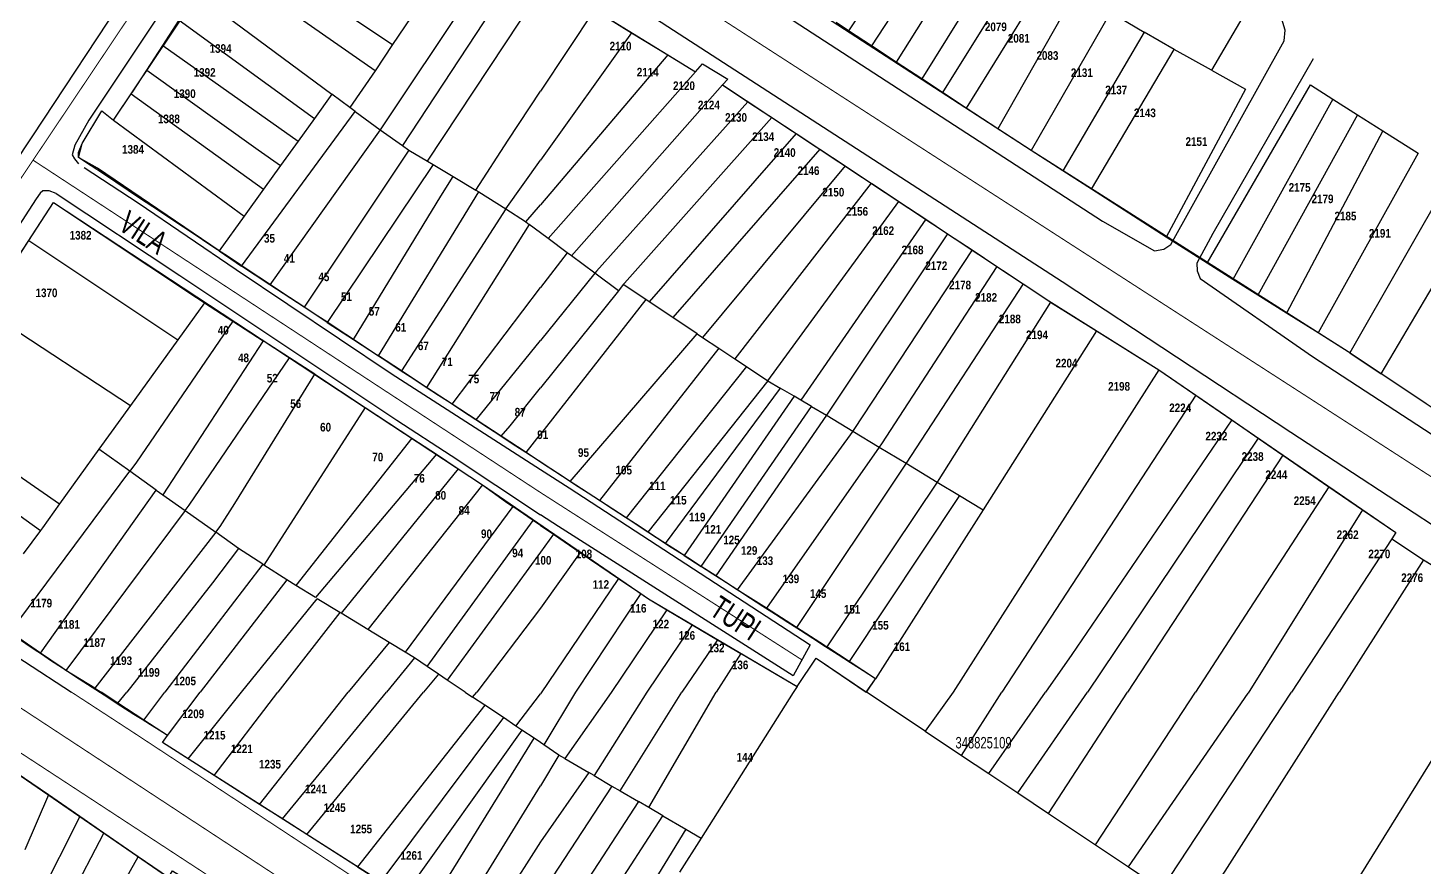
# Model space of a CAD drawing. Extents: x 203136 to 205923, y 4839890 to 4842982.
# Drawn here: x 204547.4 to 204791, y 4842170.7 to 4842317 of the extents above; entities that cross this region are included whole.
import ezdxf
from ezdxf.enums import TextEntityAlignment as Align

# ---------------------------------------------------------------- set-up
doc = ezdxf.new("R2010")
doc.units = 0
doc.header["$LTSCALE"] = 1.5
doc.header["$MEASUREMENT"] = 0
for name, color, linetype in [('CD_MALHA_LOTES', 40, 'CONTINUOUS'), ('CD_TXT_QUADRA', 7, 'CONTINUOUS'), ('RU-QUADRAS', 210, 'CONTINUOUS'), ('SV-EIXO-RUA-N-PAV', 6, 'CONTINUOUS'), ('SV-EIXO-RUA-PAV', 20, 'CONTINUOUS'), ('SV-RUA-NAO-PAV-S-GUIA-C-GUIA', 7, 'CONTINUOUS'), ('SV-RUA-PAVIM-S-GUIA-C-GUIA', 7, 'CONTINUOUS'), ('SV-TXT-RUA-N-PAV-S-GUIA-C-GUIA', 7, 'CONTINUOUS'), ('Th_NmrPort', 1, 'CONTINUOUS')]:
    doc.layers.add(name, color=color, linetype=linetype)
doc.styles.add('ARIAL', font='ARIAL.TTF')
doc.styles.get("Standard").update_dxf_attribs({"font": 'swisscbo.ttf'})

msp = doc.modelspace()

# ---------------------------------------------------------------- linework, layer by layer
at = {"layer": 'CD_MALHA_LOTES', "linetype": 'Continuous'}
for p, q in [((204704.13, 4842336.55), (204690.6, 4842316.53)), ((204707.99, 4842334.31), (204694.64, 4842313.88)), ((204583.37, 4842332.55), (204611.08, 4842314.1)), ((204629.92, 4842330.76), (204608.91, 4842299.22)), ((204712.13, 4842332.02), (204698.94, 4842311.06)), ((204608.03, 4842309.52), (204580.66, 4842328.6)), ((204633.72, 4842328.3), (204612.8, 4842296.49)), ((204716.77, 4842329.66), (204703.41, 4842308.12)), ((204720.69, 4842327.67), (204707.03, 4842305.74)), ((204617.13, 4842293.79), (204636.88, 4842323.55)), ((204725.07, 4842325.43), (204711.16, 4842303.03)), ((204762.93, 4842324.96), (204753.93, 4842309.64)), ((204576.81, 4842322.98), (204600.48, 4842305.46)), ((204730.03, 4842322.91), (204716.65, 4842299.43)), ((204570.95, 4842313.94), (204573.83, 4842318.39)), ((204573.83, 4842318.39), (204597.43, 4842301.23)), ((204614.24, 4842318.85), (204611.08, 4842314.1)), ((204646.31, 4842320.15), (204636.88, 4842305.98)), ((204646.31, 4842320.15), (204652.76, 4842316.16)), ((204736.31, 4842319.71), (204722.46, 4842295.62)), ((204736.49, 4842319.62), (204742.22, 4842316.29)), ((204652.76, 4842316.16), (204636.88, 4842293.97)), ((204652.76, 4842316.16), (204659.07, 4842312.3)), ((204690.6, 4842316.53), (204688.47, 4842317.93)), ((204694.64, 4842313.88), (204690.6, 4842316.53)), ((204742.22, 4842316.29), (204727.99, 4842292.08)), ((204747.46, 4842313.25), (204742.22, 4842316.29)), ((204568.18, 4842309.66), (204570.95, 4842313.94)), ((204570.95, 4842313.94), (204594.59, 4842297.28)), ((204611.08, 4842314.1), (204608.03, 4842309.52)), ((204698.94, 4842311.06), (204694.64, 4842313.88)), ((204659.07, 4842312.3), (204636.88, 4842286.18)), ((204659.07, 4842312.3), (204663.91, 4842309.34)), ((204703.41, 4842308.12), (204698.94, 4842311.06)), ((204733, 4842288.87), (204747.46, 4842313.25)), ((204753.93, 4842309.64), (204747.46, 4842313.25)), ((204565.68, 4842305.81), (204568.18, 4842309.66)), ((204568.18, 4842309.66), (204587.63, 4842295.76)), ((204608.03, 4842309.52), (204603.63, 4842303.13)), ((204638.23, 4842280.26), (204663.91, 4842309.34)), ((204663.91, 4842309.34), (204665.15, 4842310.77)), ((204665.15, 4842310.77), (204669.58, 4842308.09)), ((204753.93, 4842309.64), (204759.9, 4842306.31)), ((204668.64, 4842307.06), (204642.28, 4842277.24)), ((204669.58, 4842308.09), (204668.64, 4842307.06)), ((204668.64, 4842307.06), (204673.07, 4842304.13)), ((204707.03, 4842305.74), (204703.41, 4842308.12)), ((204759.9, 4842306.31), (204746.06, 4842280.52)), ((204753.17, 4842275.97), (204771.2, 4842307.06)), ((204771.2, 4842307.06), (204775.15, 4842304.56)), ((204562.37, 4842300.95), (204565.47, 4842305.5)), ((204565.47, 4842305.5), (204565.68, 4842305.81)), ((204565.47, 4842305.5), (204588.57, 4842288.91)), ((204600.48, 4842305.46), (204597.43, 4842301.23)), ((204603.63, 4842303.13), (204600.48, 4842305.46)), ((204631.21, 4842297.45), (204636.88, 4842305.98)), ((204673.07, 4842304.13), (204646.62, 4842274.58)), ((204673.07, 4842304.13), (204677.08, 4842301.49)), ((204711.16, 4842303.03), (204707.03, 4842305.74)), ((204775.15, 4842304.56), (204757.68, 4842273.14)), ((204775.15, 4842304.56), (204779.44, 4842301.85)), ((204556.93, 4842296.85), (204560.32, 4842302.54)), ((204560.32, 4842302.54), (204562.37, 4842300.95)), ((204584.7, 4842275.47), (204604.56, 4842302.44)), ((204604.56, 4842302.44), (204603.63, 4842303.13)), ((204604.56, 4842302.44), (204608.91, 4842299.22)), ((204677.26, 4842301.37), (204651.52, 4842272.51)), ((204677.08, 4842301.49), (204677.26, 4842301.37)), ((204677.26, 4842301.37), (204681.5, 4842298.58)), ((204716.65, 4842299.43), (204711.16, 4842303.03)), ((204779.44, 4842301.85), (204762.04, 4842270.41)), ((204779.44, 4842301.85), (204783.84, 4842299.07)), ((204562.37, 4842300.95), (204585.18, 4842284.2)), ((204608.91, 4842299.22), (204589.66, 4842272.22)), ((204597.43, 4842301.23), (204594.59, 4842297.28)), ((204608.91, 4842299.22), (204612.8, 4842296.49)), ((204722.46, 4842295.62), (204716.65, 4842299.43)), ((204783.84, 4842299.07), (204767.05, 4842267.28)), ((204783.84, 4842299.07), (204790.03, 4842295.16)), ((204556.25, 4842295.3), (204556.93, 4842296.85)), ((204594.59, 4842297.28), (204591.51, 4842292.99)), ((204612.8, 4842296.49), (204613.92, 4842295.7)), ((204625.6, 4842288.73), (204631.21, 4842297.45)), ((204681.5, 4842298.58), (204655.84, 4842269.25)), ((204681.5, 4842298.58), (204685.62, 4842295.87)), ((204556.29, 4842294.42), (204556.25, 4842295.3)), ((204559.58, 4842292.55), (204556.29, 4842294.42)), ((204587.63, 4842295.76), (204591.51, 4842292.99)), ((204613.92, 4842295.7), (204595.63, 4842268.31)), ((204613.92, 4842295.7), (204617.13, 4842293.79)), ((204630.8, 4842285.47), (204636.88, 4842293.97)), ((204685.62, 4842295.87), (204659.98, 4842266.5)), ((204685.62, 4842295.87), (204690.05, 4842292.94)), ((204727.99, 4842292.08), (204722.46, 4842295.62)), ((204790.03, 4842295.16), (204772.57, 4842263.82)), ((204580.8, 4842278.12), (204559.58, 4842292.55)), ((204591.51, 4842292.99), (204588.57, 4842288.91)), ((204618.16, 4842293.17), (204599.66, 4842265.66)), ((204617.13, 4842293.79), (204618.16, 4842293.17)), ((204618.16, 4842293.17), (204621.65, 4842291.09)), ((204690.05, 4842292.94), (204665.15, 4842263.05)), ((204690.05, 4842292.94), (204694.6, 4842289.95)), ((204733, 4842288.87), (204727.99, 4842292.08)), ((204619.48, 4842287.66), (204621.65, 4842291.09)), ((204621.65, 4842291.09), (204625.6, 4842288.73)), ((204694.6, 4842289.95), (204670.8, 4842259.29)), ((204694.6, 4842289.95), (204694.79, 4842289.82)), ((204694.79, 4842289.82), (204699.4, 4842286.76)), ((204795.88, 4842291.47), (204778.09, 4842260.34)), ((204588.57, 4842288.91), (204585.18, 4842284.2)), ((204604.25, 4842262.65), (204619.48, 4842287.66)), ((204608.59, 4842259.8), (204626.13, 4842288.42)), ((204625.6, 4842288.73), (204626.13, 4842288.42)), ((204626.13, 4842288.42), (204630.8, 4842285.47)), ((204676.56, 4842255.47), (204699.4, 4842286.76)), ((204699.4, 4842286.76), (204704.09, 4842283.65)), ((204746.06, 4842280.52), (204733, 4842288.87)), ((204783.57, 4842256.7), (204801.84, 4842287.7)), ((204547.59, 4842279.92), (204551.91, 4842286.56)), ((204551.91, 4842286.56), (204576.85, 4842269.99)), ((204630.8, 4842285.47), (204612.6, 4842257.19)), ((204630.8, 4842285.47), (204634.23, 4842283.26)), ((204634.34, 4842283.17), (204636.88, 4842286.18)), ((204585.18, 4842284.2), (204580.8, 4842278.12)), ((204634.91, 4842282.75), (204617.01, 4842254.3)), ((204634.23, 4842283.26), (204634.34, 4842283.17)), ((204634.34, 4842283.17), (204634.91, 4842282.75)), ((204636.88, 4842281.27), (204634.91, 4842282.75)), ((204704.09, 4842283.65), (204682.31, 4842252.09)), ((204704.09, 4842283.65), (204707.88, 4842281.13)), ((204539.86, 4842268.01), (204547.59, 4842279.92)), ((204547.59, 4842279.92), (204573.6, 4842262.62)), ((204638.23, 4842280.26), (204636.88, 4842281.27)), ((204641.52, 4842277.8), (204638.23, 4842280.26)), ((204707.88, 4842281.13), (204686.76, 4842249.49)), ((204707.88, 4842281.13), (204712.17, 4842278.29)), ((204753.17, 4842275.97), (204746.06, 4842280.52)), ((204580.8, 4842278.12), (204584.7, 4842275.47)), ((204641.52, 4842277.8), (204636.88, 4842271.75)), ((204642.28, 4842277.24), (204641.52, 4842277.8)), ((204646.34, 4842274.23), (204642.28, 4842277.24)), ((204712.17, 4842278.29), (204691.57, 4842247.01)), ((204712.17, 4842278.29), (204716.52, 4842275.4)), ((204589.66, 4842272.22), (204584.7, 4842275.47)), ((204646.62, 4842274.58), (204646.34, 4842274.23)), ((204716.52, 4842275.4), (204696.35, 4842244.49)), ((204716.52, 4842275.4), (204721.11, 4842272.36)), ((204757.68, 4842273.14), (204753.17, 4842275.97)), ((204595.63, 4842268.31), (204589.66, 4842272.22)), ((204646.34, 4842274.23), (204636.88, 4842262.53)), ((204650.46, 4842271.18), (204646.34, 4842274.23)), ((204651.32, 4842272.26), (204650.46, 4842271.18)), ((204651.52, 4842272.51), (204651.32, 4842272.26)), ((204655.24, 4842269.65), (204651.32, 4842272.26)), ((204721.11, 4842272.36), (204700.65, 4842241.1)), ((204721.11, 4842272.36), (204725.55, 4842269.41)), ((204762.04, 4842270.41), (204757.68, 4842273.14)), ((204576.85, 4842269.99), (204578.25, 4842269.08)), ((204621.45, 4842251.4), (204636.88, 4842271.75)), ((204650.46, 4842271.18), (204636.88, 4842254.22)), ((204655.24, 4842269.65), (204636.88, 4842246.15)), ((204655.84, 4842269.25), (204655.24, 4842269.65)), ((204767.05, 4842267.28), (204762.04, 4842270.41)), ((204539.78, 4842267.89), (204565.34, 4842251.16)), ((204578.25, 4842269.08), (204573.6, 4842262.62)), ((204578.25, 4842269.08), (204583.21, 4842265.87)), ((204599.66, 4842265.66), (204595.63, 4842268.31)), ((204659.98, 4842266.5), (204655.84, 4842269.25)), ((204725.89, 4842269.2), (204706.1, 4842237.81)), ((204725.55, 4842269.41), (204725.89, 4842269.2)), ((204725.89, 4842269.2), (204733.88, 4842264.19)), ((204772.57, 4842263.82), (204767.05, 4842267.28)), ((204583.21, 4842265.87), (204566.39, 4842241.27)), ((204583.21, 4842265.87), (204588.51, 4842262.45)), ((204599.66, 4842265.66), (204604.25, 4842262.65)), ((204664.2, 4842263.68), (204659.98, 4842266.5)), ((204573.6, 4842262.62), (204565.34, 4842251.16)), ((204588.51, 4842262.45), (204570.98, 4842235.61)), ((204593.08, 4842259.48), (204588.51, 4842262.45)), ((204604.25, 4842262.65), (204608.59, 4842259.8)), ((204625.66, 4842248.65), (204636.88, 4842262.53)), ((204642.04, 4842237.94), (204664.2, 4842263.68)), ((204664.2, 4842263.68), (204665.15, 4842263.05)), ((204665.15, 4842263.05), (204668.01, 4842261.15)), ((204733.88, 4842264.19), (204714.1, 4842232.98)), ((204733.88, 4842264.19), (204744.76, 4842257.38)), ((204777.8, 4842260.54), (204772.57, 4842263.82)), ((204668.01, 4842261.15), (204647.16, 4842234.6)), ((204668.01, 4842261.15), (204670.8, 4842259.29)), ((204778.09, 4842260.34), (204777.8, 4842260.54)), ((204778.09, 4842260.34), (204783.57, 4842256.7)), ((204575.58, 4842233.8), (204593.08, 4842259.48)), ((204597.51, 4842256.61), (204593.08, 4842259.48)), ((204612.6, 4842257.19), (204608.59, 4842259.8)), ((204672.83, 4842257.94), (204651.83, 4842231.55)), ((204670.8, 4842259.29), (204672.83, 4842257.94)), ((204672.83, 4842257.94), (204676.56, 4842255.47)), ((204583.55, 4842234.06), (204597.51, 4842256.61)), ((204597.51, 4842256.61), (204606.3, 4842250.83)), ((204617.01, 4842254.3), (204612.6, 4842257.19)), ((204676.56, 4842255.47), (204655.59, 4842229.09)), ((204676.56, 4842255.47), (204678.72, 4842254.19)), ((204744.76, 4842257.38), (204708.9, 4842201.15)), ((204744.76, 4842257.38), (204751.22, 4842252.95)), ((204791.33, 4842251.52), (204783.57, 4842256.7)), ((204621.45, 4842251.4), (204617.01, 4842254.3)), ((204631.6, 4842247.62), (204636.88, 4842254.22)), ((204678.72, 4842254.19), (204658.6, 4842227.12)), ((204681.13, 4842252.78), (204661.93, 4842225.01)), ((204681.13, 4842252.78), (204678.72, 4842254.19)), ((204682.31, 4842252.09), (204681.13, 4842252.78)), ((204751.22, 4842252.95), (204717.38, 4842201.16)), ((204751.22, 4842252.95), (204757.48, 4842248.65)), ((204528.6, 4842250.8), (204552.97, 4842234)), ((204565.34, 4842251.16), (204559.84, 4842243.53)), ((204606.3, 4842250.83), (204588.61, 4842223.35)), ((204606.3, 4842250.83), (204614.44, 4842245.47)), ((204625.66, 4842248.65), (204621.45, 4842251.4)), ((204664.93, 4842223.07), (204684.15, 4842251.02)), ((204684.15, 4842251.02), (204682.31, 4842252.09)), ((204684.15, 4842251.02), (204686.76, 4842249.49)), ((204630.02, 4842245.8), (204625.66, 4842248.65)), ((204686.76, 4842249.49), (204667.46, 4842221.45)), ((204686.76, 4842249.49), (204686.88, 4842249.42)), ((204686.88, 4842249.42), (204691.36, 4842246.72)), ((204757.48, 4842248.65), (204729.58, 4842207.74)), ((204757.48, 4842248.65), (204762.08, 4842245.49)), ((204525.76, 4842246.45), (204549.63, 4842229.37)), ((204614.44, 4842245.47), (204594.16, 4842219.79)), ((204614.44, 4842245.47), (204618.71, 4842242.66)), ((204630.02, 4842245.8), (204631.6, 4842247.62)), ((204634.38, 4842242.95), (204630.02, 4842245.8)), ((204634.38, 4842242.95), (204636.88, 4842246.15)), ((204691.36, 4842246.72), (204671.2, 4842219.05)), ((204691.57, 4842247.01), (204691.36, 4842246.72)), ((204691.36, 4842246.72), (204695.96, 4842243.93)), ((204762.08, 4842245.49), (204732.29, 4842201.16)), ((204762.08, 4842245.49), (204766.42, 4842242.52)), ((204559.84, 4842243.53), (204552.97, 4842234)), ((204565.23, 4842239.7), (204559.84, 4842243.53)), ((204636.88, 4842241.31), (204634.38, 4842242.95)), ((204695.96, 4842243.93), (204676.29, 4842215.8)), ((204696.35, 4842244.49), (204695.96, 4842243.93)), ((204695.96, 4842243.93), (204700.65, 4842241.1)), ((204566.39, 4842241.27), (204565.23, 4842239.7)), ((204618.71, 4842242.66), (204597.62, 4842217.67)), ((204618.71, 4842242.66), (204622.53, 4842240.14)), ((204642.04, 4842237.94), (204636.88, 4842241.31)), ((204700.65, 4842241.1), (204681.52, 4842212.45)), ((204700.65, 4842241.1), (204706.1, 4842237.81)), ((204766.42, 4842242.52), (204739.29, 4842201.15)), ((204766.42, 4842242.52), (204774.45, 4842237.01)), ((204544.34, 4842211.62), (204565.23, 4842239.7)), ((204569.84, 4842236.43), (204565.23, 4842239.7)), ((204622.53, 4842240.14), (204602.1, 4842214.93)), ((204622.53, 4842240.14), (204626.76, 4842237.34)), ((204647.16, 4842234.6), (204642.04, 4842237.94)), ((204549.66, 4842207.97), (204569.84, 4842236.43)), ((204569.84, 4842236.43), (204570.98, 4842235.61)), ((204570.98, 4842235.61), (204574.85, 4842232.86)), ((204626.76, 4842237.34), (204606.73, 4842212.12)), ((204626.76, 4842237.34), (204630.75, 4842234.42)), ((204706.1, 4842237.81), (204686.83, 4842209.06)), ((204706.1, 4842237.81), (204709.99, 4842235.46)), ((204774.45, 4842237.01), (204751.18, 4842201.15)), ((204774.45, 4842237.01), (204780.3, 4842233)), ((204552.97, 4842234), (204549.97, 4842229.83)), ((204574.85, 4842232.86), (204575.58, 4842233.8)), ((204581, 4842230.07), (204583.55, 4842234.06)), ((204632.02, 4842233.56), (204613.28, 4842208.15)), ((204630.75, 4842234.42), (204632.02, 4842233.56)), ((204635.58, 4842231.13), (204632.02, 4842233.56)), ((204651.83, 4842231.55), (204647.16, 4842234.6)), ((204709.99, 4842235.46), (204690.73, 4842206.51)), ((204709.99, 4842235.46), (204714.1, 4842232.98)), ((204574.85, 4842232.86), (204554.08, 4842204.98)), ((204574.85, 4842232.86), (204580.21, 4842229.05)), ((204617.09, 4842205.67), (204635.58, 4842231.13)), ((204636.88, 4842230.25), (204635.58, 4842231.13)), ((204655.59, 4842229.09), (204651.83, 4842231.55)), ((204714.1, 4842232.98), (204695.34, 4842203.5)), ((204780.3, 4842233), (204760.334638, 4842201.01681)), ((204780.3, 4842233), (204786.09, 4842229.02)), ((204549.63, 4842229.37), (204546.62, 4842225.28)), ((204549.97, 4842229.83), (204549.63, 4842229.37)), ((204580.21, 4842229.05), (204559.1, 4842201.85)), ((204580.21, 4842229.05), (204581, 4842230.07)), ((204584.21, 4842226.21), (204580.21, 4842229.05)), ((204636.88, 4842230.25), (204639.15, 4842228.71)), ((204639.15, 4842228.71), (204636.88, 4842225.6)), ((204639.15, 4842228.71), (204643.79, 4842225.55)), ((204658.6, 4842227.12), (204655.59, 4842229.09)), ((204786.09, 4842229.02), (204785.39, 4842227.93)), ((204584.21, 4842226.21), (204579.66, 4842220.24)), ((204588.42, 4842223.47), (204584.21, 4842226.21)), ((204659.22, 4842226.72), (204658.6, 4842227.12)), ((204661.93, 4842225.01), (204659.22, 4842226.72)), ((204785.39, 4842227.93), (204767.89, 4842201.15)), ((204785.39, 4842227.93), (204790.96, 4842224.28)), ((204588.42, 4842223.47), (204571.33, 4842201.18)), ((204588.61, 4842223.35), (204588.42, 4842223.47)), ((204592.6, 4842220.75), (204588.61, 4842223.35)), ((204636.88, 4842225.6), (204620.61, 4842203.28)), ((204643.79, 4842225.55), (204636.88, 4842215.85)), ((204643.79, 4842225.55), (204650.48, 4842221.01)), ((204661.93, 4842225.01), (204664.93, 4842223.07)), ((204790.96, 4842224.28), (204776.21, 4842201.15)), ((204790.96, 4842224.28), (204807.84, 4842213.93)), ((204650.48, 4842221.01), (204636.88, 4842200.91)), ((204650.48, 4842221.01), (204654.36, 4842218.37)), ((204667.46, 4842221.45), (204664.93, 4842223.07)), ((204671.2, 4842219.05), (204667.46, 4842221.45)), ((204579.66, 4842220.24), (204564.67, 4842201.18)), ((204592.6, 4842220.75), (204577.5, 4842201.18)), ((204594.16, 4842219.79), (204592.6, 4842220.75)), ((204597.62, 4842217.67), (204594.16, 4842219.79)), ((204676.29, 4842215.8), (204671.2, 4842219.05)), ((204584.73, 4842201.18), (204597.92, 4842217.48)), ((204601.84, 4842215.08), (204597.92, 4842217.48)), ((204654.36, 4842218.37), (204642.98, 4842201.15)), ((204654.36, 4842218.37), (204655.72, 4842217.44)), ((204655.72, 4842217.44), (204658.92, 4842215.55)), ((204601.84, 4842215.08), (204591.03, 4842201.18)), ((204602.1, 4842214.93), (204601.84, 4842215.08)), ((204606.73, 4842212.12), (204602.1, 4842214.93)), ((204636.88, 4842215.85), (204625.77, 4842201.17)), ((204658.92, 4842215.55), (204649.222238, 4842201.102113)), ((204658.92, 4842215.55), (204663.36, 4842212.93)), ((204681.52, 4842212.45), (204676.29, 4842215.8)), ((204549.66, 4842207.97), (204544.34, 4842211.62)), ((204610.46, 4842209.86), (204606.73, 4842212.12)), ((204663.36, 4842212.93), (204655.4, 4842201.15)), ((204663.36, 4842212.93), (204667.78, 4842210.33)), ((204686.41, 4842209.33), (204681.52, 4842212.45)), ((204610.46, 4842209.86), (204603.34, 4842201.17)), ((204613.28, 4842208.15), (204610.46, 4842209.86)), ((204667.78, 4842210.33), (204661.56, 4842201.15)), ((204667.78, 4842210.33), (204671.82, 4842207.94)), ((204686.83, 4842209.06), (204686.41, 4842209.33)), ((204690.73, 4842206.51), (204686.83, 4842209.06)), ((204553.41, 4842205.4), (204549.66, 4842207.97)), ((204614.87, 4842207.18), (204609.99, 4842201.17)), ((204614.87, 4842207.18), (204613.28, 4842208.15)), ((204617.09, 4842205.67), (204614.87, 4842207.18)), ((204671.82, 4842207.94), (204667.52, 4842201.15)), ((204671.82, 4842207.94), (204672.09, 4842207.78)), ((204672.09, 4842207.78), (204681.67, 4842202.19)), ((204681.67, 4842202.19), (204684.95, 4842207.11)), ((204684.95, 4842207.11), (204693.76, 4842201.15)), ((204695.34, 4842203.5), (204690.73, 4842206.51)), ((204729.58, 4842207.74), (204724.98, 4842201.15)), ((204554.08, 4842204.98), (204553.41, 4842205.4)), ((204559.1, 4842201.85), (204554.08, 4842204.98)), ((204619.08, 4842204.32), (204616.47, 4842201.17)), ((204619.08, 4842204.32), (204617.09, 4842205.67)), ((204620.61, 4842203.28), (204619.08, 4842204.32)), ((204559.1, 4842201.85), (204560.19, 4842201.18)), ((204623.71, 4842201.17), (204620.61, 4842203.28)), ((204681.67, 4842202.19), (204680.98, 4842201.11)), ((204693.76, 4842201.15), (204695.34, 4842203.5)), ((204563.13, 4842199.26), (204560.19, 4842201.18)), ((204563.13, 4842199.26), (204564.67, 4842201.18)), ((204567.64, 4842196.32), (204563.13, 4842199.26)), ((204567.64, 4842196.32), (204571.33, 4842201.18)), ((204571.78, 4842193.62), (204577.5, 4842201.18)), ((204575.39, 4842189.56), (204584.73, 4842201.18)), ((204579.95, 4842186.65), (204591.03, 4842201.18)), ((204587.85, 4842181.61), (204603.34, 4842201.17)), ((204591.85, 4842179.07), (204609.99, 4842201.17)), ((204596.12, 4842176.34), (204616.47, 4842201.17)), ((204623.71, 4842201.17), (204625.03, 4842200.3)), ((204625.03, 4842200.3), (204625.77, 4842201.17)), ((204627.17, 4842198.9), (204625.03, 4842200.3)), ((204632.57, 4842195.26), (204636.88, 4842200.91)), ((204642.98, 4842201.15), (204637.43, 4842192.02)), ((204649.222238, 4842201.102113), (204641.13, 4842189.6)), ((204655.4, 4842201.15), (204646.22, 4842186.62)), ((204650.79, 4842183.96), (204661.56, 4842201.15)), ((204655.78, 4842181.04), (204667.52, 4842201.15)), ((204680.98, 4842201.11), (204664.89, 4842175.73)), ((204704, 4842194.36), (204693.76, 4842201.15)), ((204708.9, 4842201.15), (204704, 4842194.36)), ((204710.36, 4842190.12), (204717.38, 4842201.16)), ((204715.08, 4842186.97), (204724.98, 4842201.15)), ((204720.15, 4842183.6), (204732.29, 4842201.16)), ((204725.5, 4842180.03), (204739.29, 4842201.15)), ((204733.73, 4842174.55), (204751.18, 4842201.15)), ((204739.49, 4842170.71), (204760.334638, 4842201.01681)), ((204745.29, 4842166.85), (204767.89, 4842201.15)), ((204751.64, 4842162.61), (204776.21, 4842201.15)), ((204799.68, 4842201.15), (204768.71, 4842151.27)), ((204627.17, 4842198.9), (204604.95, 4842170.71)), ((204630.4, 4842196.78), (204608.99, 4842168.18)), ((204630.4, 4842196.78), (204627.17, 4842198.9)), ((204632.57, 4842195.26), (204630.4, 4842196.78)), ((204571.78, 4842193.62), (204567.64, 4842196.32)), ((204633.61, 4842194.57), (204612.95, 4842165.62)), ((204633.61, 4842194.57), (204632.57, 4842195.26)), ((204635.77, 4842193.13), (204633.61, 4842194.57)), ((204704, 4842194.36), (204710.36, 4842190.12)), ((204617.1, 4842162.97), (204635.77, 4842193.13)), ((204636.88, 4842192.39), (204635.77, 4842193.13)), ((204637.43, 4842192.02), (204636.88, 4842192.39)), ((204640.1, 4842190.2), (204637.43, 4842192.02)), ((204579.95, 4842186.65), (204575.39, 4842189.56)), ((204640.1, 4842190.2), (204636.88, 4842184.82)), ((204641.13, 4842189.6), (204640.1, 4842190.2)), ((204641.13, 4842189.6), (204645.31, 4842187.15)), ((204710.36, 4842190.12), (204715.08, 4842186.97)), ((204551.02, 4842183.27), (204543.96, 4842188.12)), ((204645.31, 4842187.15), (204636.89, 4842175.07)), ((204646.22, 4842186.62), (204645.31, 4842187.15)), ((204715.08, 4842186.97), (204720.15, 4842183.6)), ((204587.85, 4842181.61), (204579.95, 4842186.65)), ((204649.34, 4842184.8), (204636.85, 4842165.8)), ((204646.22, 4842186.62), (204649.34, 4842184.8)), ((204649.34, 4842184.8), (204650.79, 4842183.96)), ((204551.02, 4842183.27), (204546.88, 4842173.68)), ((204556.49, 4842179.51), (204551.02, 4842183.27)), ((204653.95, 4842182.11), (204636.88, 4842155.87)), ((204650.79, 4842183.96), (204653.95, 4842182.11)), ((204655.78, 4842181.04), (204653.95, 4842182.11)), ((204720.15, 4842183.6), (204725.5, 4842180.03)), ((204556.49, 4842179.51), (204544.51, 4842155.71)), ((204560.71, 4842176.61), (204556.49, 4842179.51)), ((204591.85, 4842179.07), (204587.85, 4842181.61)), ((204638.48, 4842149.08), (204658.2, 4842179.63)), ((204658.2, 4842179.63), (204655.78, 4842181.04)), ((204658.2, 4842179.63), (204662.24, 4842177.27)), ((204725.5, 4842180.03), (204733.73, 4842174.55)), ((204596.12, 4842176.34), (204591.85, 4842179.07)), ((204662.24, 4842177.27), (204643.04, 4842146.05)), ((204662.24, 4842177.27), (204664.89, 4842175.73)), ((204548.53, 4842153.28), (204560.71, 4842176.61)), ((204566.69, 4842172.49), (204560.71, 4842176.61)), ((204604.95, 4842170.71), (204596.12, 4842176.34)), ((204636.89, 4842175.07), (204625.64, 4842157.52)), ((204664.89, 4842175.73), (204661.12, 4842169.78)), ((204546.19, 4842136.31), (204566.69, 4842172.49)), ((204571.97, 4842168.87), (204566.69, 4842172.49)), ((204733.73, 4842174.55), (204739.49, 4842170.71)), ((204604.95, 4842170.71), (204608.99, 4842168.18)), ((204739.49, 4842170.71), (204745.29, 4842166.85))]:
    msp.add_line(p, q, dxfattribs=at)
for points in [[(204575.39, 4842189.56), (204570.92, 4842192.41), (204571.78, 4842193.62)], [(204621.61, 4842160.09), (204636.88, 4842184.82)]]:
    msp.add_lwpolyline(points, dxfattribs=at)
at = {"layer": 'RU-QUADRAS', "color": 6, "linetype": 'Continuous'}
msp.add_lwpolyline([(204827.74, 4842140.86), (204789.43, 4842085.22), (204790.99, 4842084.19), (204774.52, 4842059.31, -0.0042563609), (204634.25, 4842152.04), (204570.92, 4842192.41), (204571.78, 4842193.62, -0.0150966775), (204525.72, 4842224.36), (204517.82, 4842230.07), (204517.03, 4842232.11), (204521.94, 4842240.61), (204551.91, 4842286.56), (204626.76, 4842237.34), (204655.72, 4842217.44), (204681.67, 4842202.19), (204684.95, 4842207.11), (204693.71, 4842201.15), (204695.34, 4842203.5, -0.0045322699), (204556.29, 4842294.42), (204556.93, 4842296.85), (204560.32, 4842302.54), (204562.37, 4842300.95), (204590.26, 4842342.58)], format="xyb", dxfattribs=at)
for points in [[(204949.82, 4842321.14), (204936.97, 4842301.22), (204935.79, 4842301.99), (204920.64, 4842279.5), (204894.67, 4842242.86), (204867.67, 4842202.82), (204807.79, 4842240.55), (204777.8, 4842260.54), (204722.46, 4842295.62), (204665.61, 4842332.53)], [(204646.31, 4842320.15), (204663.91, 4842309.34), (204665.15, 4842310.77), (204669.58, 4842308.09), (204668.64, 4842307.06), (204725.55, 4842269.41), (204744.76, 4842257.38), (204786.09, 4842229.02), (204785.39, 4842227.93), (204790.96, 4842224.28), (204856.8, 4842183.87)]]:
    msp.add_lwpolyline(points, dxfattribs=at)
msp.add_lwpolyline([(204469.78, 4842160.61), (204485.34, 4842182.73, -0.0194964018), (204504, 4842211.87), (204507.66, 4842213.03), (204571.97, 4842168.87), (204572.65, 4842170), (204611.53, 4842145.98), (204610.24, 4842143.9, 0.005205499), (204761.51, 4842044.69), (204761.83, 4842043.03), (204723.29, 4841984.22), (204636.88, 4842043.85), (204615.67, 4842059.01), (204611.06, 4842061.77), (204531.6, 4842115.96), (204527.96, 4842117.56), (204496.56, 4842139.92)], format="xyb", close=True, dxfattribs=at)
at = {"layer": 'SV-EIXO-RUA-N-PAV', "const_width": 0.18, "flags": 128}
for points in [[(204636.880605, 4842235.985998), (204548.285662, 4842293.9802)], [(204636.8806, 4842235.986), (204682.455461, 4842206.83)]]:
    msp.add_lwpolyline(points, dxfattribs=at)
at = {"layer": 'SV-EIXO-RUA-PAV', "const_width": 0.18, "flags": 128}
for points in [[(204636.88396, 4842429.2227), (204634.957263, 4842423.286827), (204628.1155, 4842413.3469), (204596.383094, 4842365.584657), (204538.195938, 4842278.8292), (204487.643986, 4842201.1725)], [(204636.882392, 4842338.9314), (204850.58, 4842201.17)], [(204541.990972, 4842201.1716), (204636.87892, 4842138.946)]]:
    msp.add_lwpolyline(points, dxfattribs=at)
at = {"layer": 'SV-RUA-NAO-PAV-S-GUIA-C-GUIA'}
for points in [[(204557.25, 4842292.65), (204566.65, 4842286.51), (204583.78, 4842274.86), (204610.84, 4842256.74), (204636.880674, 4842239.999567)], [(204552.37, 4842288.11), (204573.94, 4842273.86), (204611.8, 4842248.59), (204621.28, 4842242.475), (204636.880537, 4842232.119644)], [(204636.882594, 4842239.999532), (204641.86, 4842236.8), (204683.94, 4842209.41), (204680.94, 4842204.04), (204640.02, 4842230.04), (204636.882641, 4842232.118668)]]:
    msp.add_lwpolyline(points, dxfattribs=at)
at = {"layer": 'SV-RUA-PAVIM-S-GUIA-C-GUIA'}
for points in [[(204636.881954, 4842346.931142), (204653.97, 4842335.88), (204734.94, 4842283.33), (204744.01, 4842278.16), (204745.63, 4842278.4), (204746.88, 4842279.26), (204766.62, 4842314.77), (204766.78, 4842316.61), (204764.58, 4842323.93), (204784.37, 4842354.83), (204790.39, 4842363.65)], [(204636.882267, 4842331.708529), (204612.2, 4842347.74), (204598.5, 4842356.96), (204597.37, 4842357.31), (204596.14, 4842356.96), (204594.48, 4842355.99), (204586, 4842342.54), (204570.5, 4842319.56), (204558.04, 4842300.94), (204555.6, 4842296.59), (204555.16, 4842294.88), (204555.58, 4842294.17), (204556.27, 4842293.31)], [(204636.882046, 4842331.709827), (204659.1, 4842317.28), (204727.92, 4842272.81), (204767.81, 4842246.53), (204795.53, 4842228.39), (204819.08, 4842212.84), (204836.980518, 4842201.166548)], [(204548.308044, 4842298.169929), (204565.108044, 4842323.709929)], [(204771.71, 4842311.6), (204754.19, 4842281.14), (204751.42, 4842275.99), (204751.47, 4842274.63), (204751.99, 4842273.33), (204771.58, 4842259.72), (204817.18, 4842230.02), (204861.273592, 4842201.166129)], [(204538.198044, 4842283.019929), (204548.308044, 4842298.169929)], [(204552.37, 4842288.11), (204551.15, 4842288.6), (204550.05, 4842288.58), (204549.58, 4842288.19), (204548.9, 4842287.18), (204540.74, 4842274.71), (204526.37, 4842253.17), (204518.52, 4842241.42), (204513.8, 4842233.8), (204512.46, 4842231.74), (204512.54, 4842230.56), (204513.19, 4842229.29), (204514.85, 4842227.75), (204530.38, 4842217.25), (204555.05, 4842201.18)]]:
    msp.add_lwpolyline(points, dxfattribs=at)
at = {"layer": 'SV-RUA-PAVIM-S-GUIA-C-GUIA', "linetype": 'Continuous', "const_width": 0.18, "flags": 128}
for points in [[(204529.92, 4842201.17), (204532.51, 4842199.51), (204557.95, 4842182.89), (204590.77, 4842161.43), (204597.71, 4842156.71)], [(204611.36, 4842164.24), (204588.75, 4842179.09), (204565.94, 4842194.08), (204555.06, 4842201.17)]]:
    msp.add_lwpolyline(points, dxfattribs=at)

# ---------------------------------------------------------------- texts
at = {"layer": 'CD_TXT_QUADRA', "linetype": 'Continuous', "style": 'ARIAL', "width": 0.7}
msp.add_text('348825109', height=2, dxfattribs=at).set_placement((204709.283085, 4842191.366542))
at = {"layer": 'SV-TXT-RUA-N-PAV-S-GUIA-C-GUIA', "style": 'ARIAL', "width": 0.7}
for s, p in [('VILA', (204562.941646, 4842281.985508)), ('TUPI', (204666.090732, 4842214.838248))]:
    msp.add_text(s, height=4, rotation=327, dxfattribs=at).set_placement(p)
at = {"layer": 'Th_NmrPort', "color": 1}
for s, p in [('2079', (204714.418554, 4842317.197271)), ('2081', (204718.418554, 4842315.197271)), ('1394', (204579.138554, 4842313.417271)), ('2110', (204648.938554, 4842313.837271)), ('2083', (204723.418554, 4842312.197271)), ('1392', (204576.358554, 4842309.247271)), ('2114', (204653.678554, 4842309.297271)), ('2131', (204729.418554, 4842309.197271)), ('1390', (204572.888554, 4842305.547271)), ('2120', (204659.998554, 4842306.927271)), ('2137', (204735.418554, 4842306.197271)), ('2124', (204664.338554, 4842303.577271)), ('1388', (204570.118554, 4842301.147271)), ('2130', (204669.078554, 4842301.397271)), ('2143', (204740.418554, 4842302.197271)), ('1384', (204563.868554, 4842295.827271)), ('2134', (204673.818554, 4842298.047271)), ('2151', (204749.418554, 4842297.197271)), ('2140', (204677.568554, 4842295.277271)), ('2146', (204681.718554, 4842292.117271)), ('2150', (204686.058554, 4842288.367271)), ('2175', (204767.418554, 4842289.197271)), ('2179', (204771.418554, 4842287.197271)), ('2156', (204690.208554, 4842285.017271)), ('2185', (204775.418554, 4842284.197271)), ('2162', (204694.748554, 4842281.657271)), ('2191', (204781.418554, 4842281.197271)), ('1382', (204554.718554, 4842280.857271)), ('35', (204588.628554, 4842280.317271)), ('41', (204592.098554, 4842276.847271)), ('2168', (204699.878554, 4842278.297271)), ('2172', (204704.028554, 4842275.537271)), ('45', (204598.118554, 4842273.607271)), ('2178', (204708.178554, 4842272.177271)), ('1370', (204548.768554, 4842270.817271)), ('51', (204602.058554, 4842270.137271)), ('2182', (204712.718554, 4842270.007271)), ('57', (204606.918554, 4842267.587271)), ('40', (204580.568554, 4842264.307271)), ('61', (204611.538554, 4842264.807271)), ('2188', (204716.858554, 4842266.257271)), ('67', (204615.478554, 4842261.567271)), ('2194', (204721.598554, 4842263.487271)), ('48', (204584.098554, 4842259.477271)), ('71', (204619.648554, 4842258.787271)), ('2204', (204726.738554, 4842258.557271)), ('52', (204589.118554, 4842255.937271)), ('75', (204624.268554, 4842255.787271)), ('2198', (204735.918554, 4842254.507271)), ('77', (204627.978554, 4842252.777271)), ('56', (204593.208554, 4842251.477271)), ('87', (204632.368554, 4842249.997271)), ('2224', (204746.578554, 4842250.757271)), ('60', (204598.418554, 4842247.387271)), ('91', (204636.308554, 4842246.067271)), ('2232', (204752.898554, 4842245.817271)), ('70', (204607.528554, 4842242.177271)), ('95', (204643.418554, 4842242.957271)), ('2238', (204759.218554, 4842242.267271)), ('105', (204649.968554, 4842239.897271)), ('76', (204614.778554, 4842238.457271)), ('2244', (204763.358554, 4842239.107271)), ('80', (204618.498554, 4842235.487271)), ('111', (204655.838554, 4842237.157271)), ('84', (204622.588554, 4842232.877271)), ('115', (204659.498554, 4842234.657271)), ('2254', (204768.298554, 4842234.567271)), ('119', (204662.788554, 4842231.707271)), ('90', (204626.498554, 4842228.787271)), ('121', (204665.538554, 4842229.567271)), ('125', (204668.758554, 4842227.727271)), ('2262', (204775.798554, 4842228.637271)), ('94', (204631.938554, 4842225.447271)), ('108', (204643.018554, 4842225.287271)), ('129', (204671.848554, 4842225.877271)), ('2270', (204781.328554, 4842225.287271)), ('100', (204635.908554, 4842224.177271)), ('133', (204674.608554, 4842224.097271)), ('139', (204679.148554, 4842220.937271)), ('2276', (204787.058554, 4842221.137271)), ('112', (204645.978554, 4842219.957271)), ('145', (204683.888554, 4842218.377271)), ('1179', (204547.838554, 4842216.707271)), ('116', (204652.498554, 4842215.807271)), ('151', (204689.808554, 4842215.607271)), ('1181', (204552.678554, 4842212.987271)), ('122', (204656.448554, 4842213.047271)), ('155', (204694.748554, 4842212.847271)), ('126', (204660.988554, 4842211.067271)), ('1187', (204557.138554, 4842209.827271)), ('132', (204666.118554, 4842208.897271)), ('161', (204698.498554, 4842209.097271)), ('1193', (204561.788554, 4842206.667271)), ('136', (204670.268554, 4842205.937271)), ('1199', (204566.618554, 4842204.617271)), ('1205', (204572.938554, 4842203.127271)), ('1209', (204574.368554, 4842197.397271)), ('1215', (204578.088554, 4842193.677271)), ('1221', (204582.848554, 4842191.297271)), ('1235', (204587.758554, 4842188.617271)), ('144', (204671.088554, 4842189.837271)), ('1241', (204595.788554, 4842184.307271)), ('1245', (204599.058554, 4842181.037271)), ('1255', (204603.668554, 4842177.317271)), ('1261', (204612.448554, 4842172.707271))]:
    msp.add_text(s, height=1.5, dxfattribs=at).set_placement(p, align=Align.MIDDLE_LEFT)

doc.saveas('drawing.dxf')
